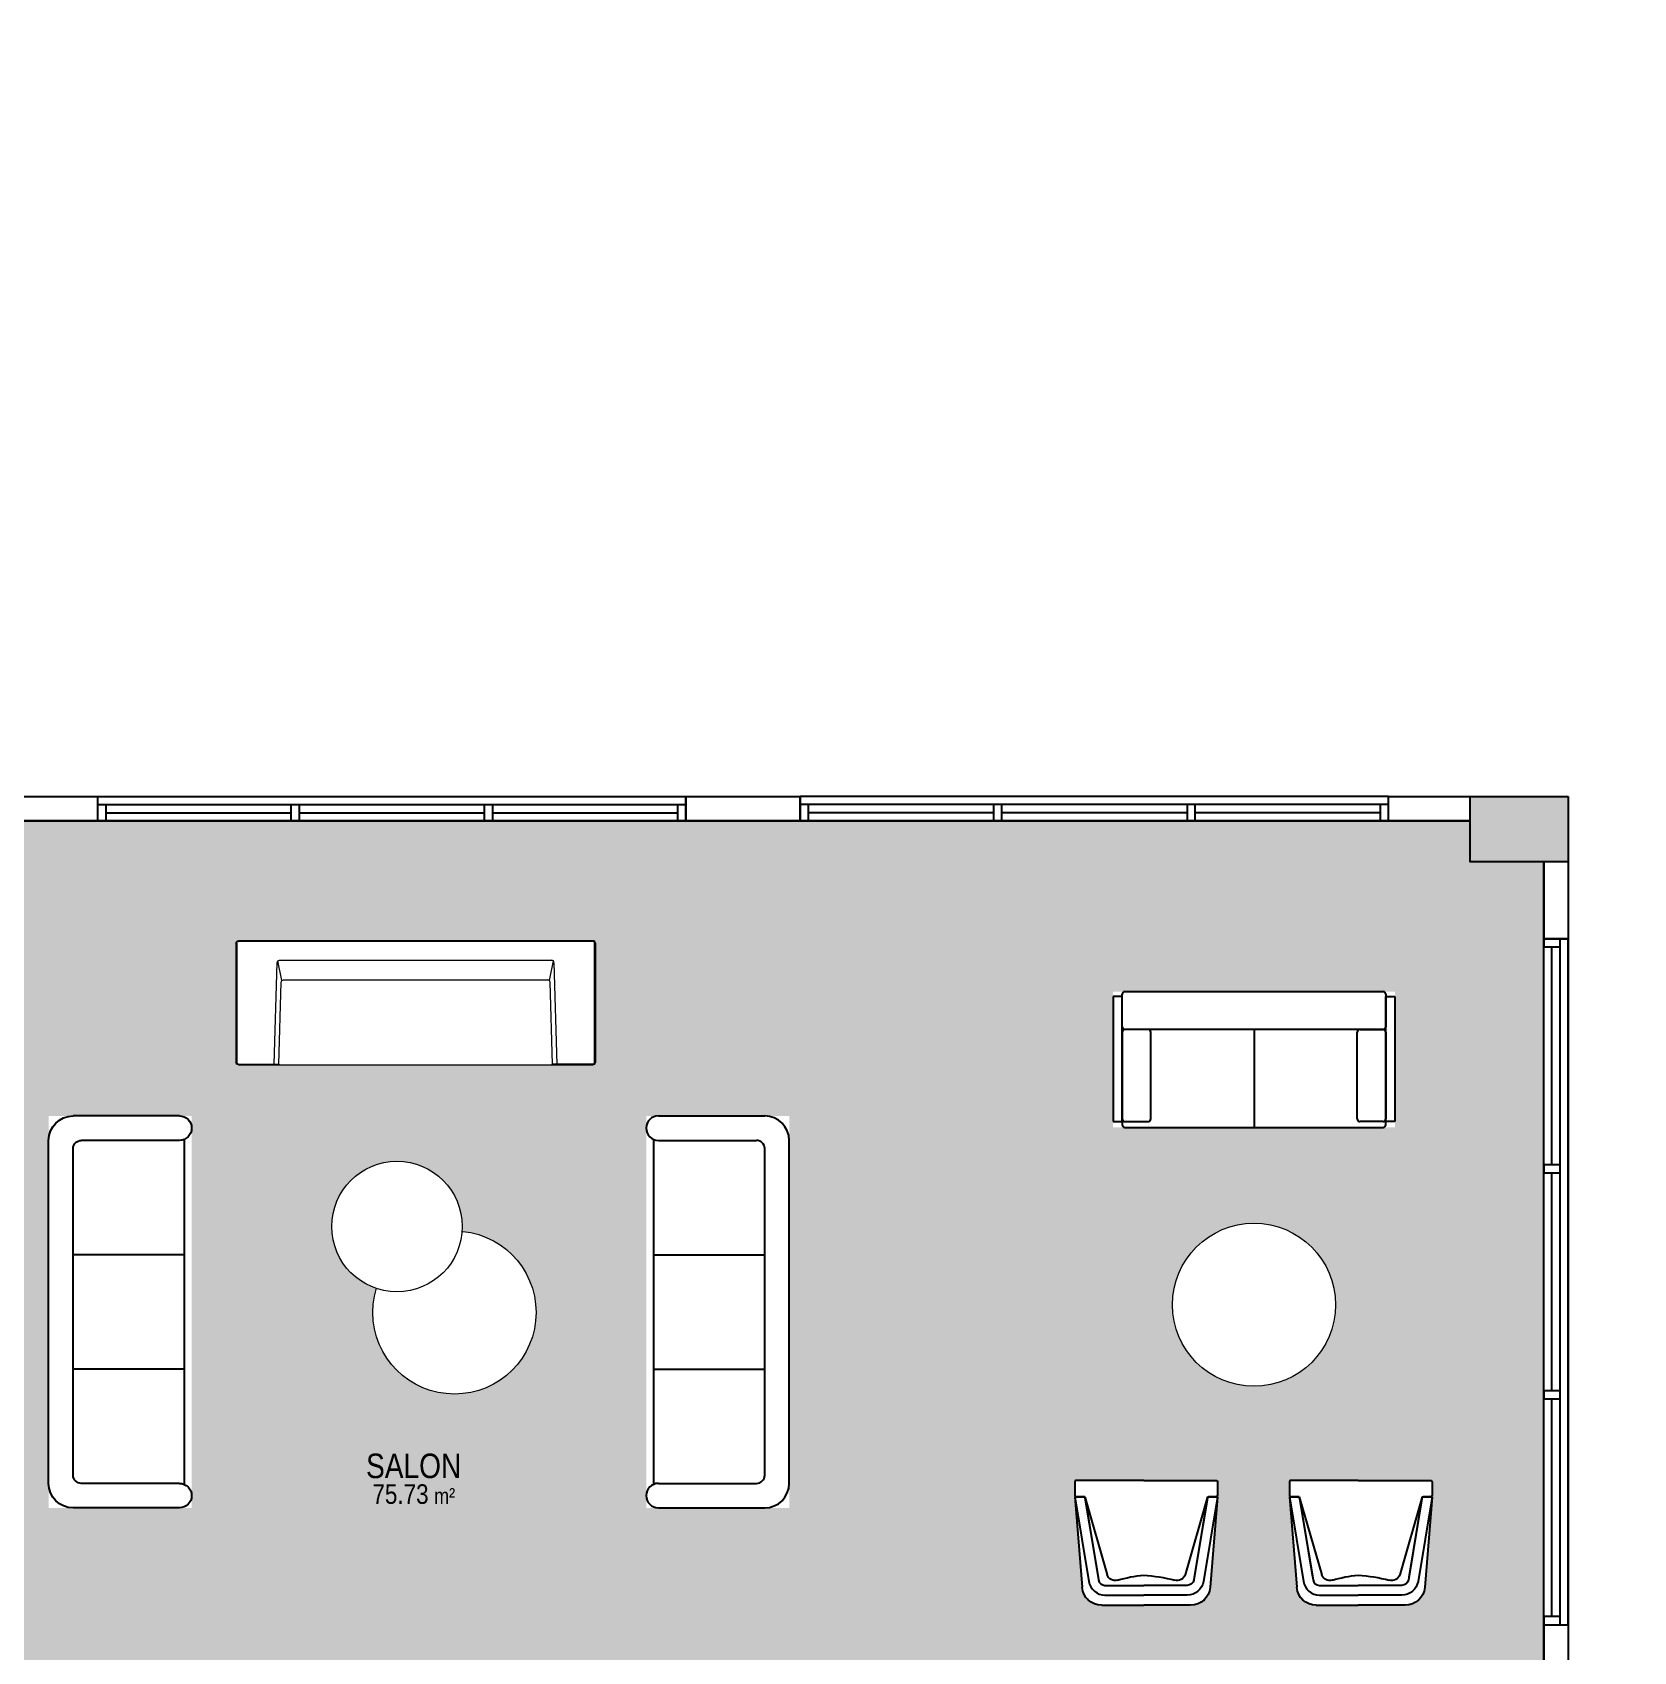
# Model space of a CAD drawing. Header units: metres. Extents: x 325971 to 582574, y 4156069 to 4412673.
# Drawn here: x 469782 to 470762, y 4268167 to 4269158 of the extents above; entities that cross this region are included whole.
import ezdxf
from ezdxf.enums import TextEntityAlignment as Align

# ---------------------------------------------------------------- set-up
doc = ezdxf.new("R2010")
doc.units = ezdxf.units.M
doc.layers.get('0').update_dxf_attribs({"color": 5, "lineweight": 0})
doc.layers.add('0_IFC_Area', color=100, linetype='Continuous', plot=False)
for name, color, linetype in [('0_IFC_Elevation_5', 252, 'Continuous'), ('0_IFC_Hatch', 250, 'Continuous'), ('0_IFC_Hatch_Structure', 251, 'Continuous'), ('0_IFC_Room_Text(No)_100', 12, 'Continuous'), ('0_IFC_Room_Text(No)_50', 12, 'Continuous'), ('0_IFC_Text_Explanation_100', 231, 'Continuous'), ('1_IFC_Concrete_Section', 50, 'Continuous'), ('2_IFC_Wall', 130, 'Continuous'), ('3_IFC_Window', 136, 'Continuous'), ('6_IFC_Furniture', 35, 'Continuous')]:
    doc.layers.add(name, color=color, linetype=linetype)
doc.styles.add('IFC_TEXT', font='ARIALN.TTF')

# ---------------------------------------------------------------- blocks, each defined once
blk = doc.blocks.new('VIM ESHP Ø100X40.5')
blk.add_wipeout([(20.38, -45.52), (20.38, -45.52), (25.28, -43.01), (25.28, -43.01), (29.4, -40.31), (35.11, -35.47), (35.11, -35.47), (38.38, -31.92), (43.32, -24.86), (43.32, -24.86), (46.35, -18.65), (47.42, -15.76), (48.99, -9.93), (49.82, -4.25), (50.02, 0.15), (50.02, 0.15), (49.64, 6.23), (49.04, 9.97), (47.87, 14.64), (46.75, 17.94), (46.26, 19.18), (45.45, 21.04), (44.3, 23.37), (44.3, 23.37), (42.41, 26.37), (41.48, 28.1), (40.53, 29.46), (39.44, 30.91), (38.13, 32.53), (36.56, 34.29), (34.92, 35.96), (33.02, 37.72), (31.46, 39.04), (30, 40.18), (28.56, 41.22), (27.22, 42.11), (25.94, 42.91), (25.94, 42.91), (24.03, 44.02), (21.44, 45.34), (18.31, 46.7), (18.31, 46.7), (15.12, 47.83), (13.23, 48.39), (10.79, 48.99), (8.55, 49.43), (6.79, 49.71), (4.29, 49.98), (-1.28, 50.15), (-3.2, 50.07), (-6.39, 49.76), (-9.11, 49.33), (-12.08, 48.69), (-14.18, 48.12), (-16.96, 47.2), (-18.75, 46.52), (-22.7, 44.72), (-22.7, 44.72), (-25.84, 42.97), (-27.68, 41.81), (-31.54, 38.97), (-32.81, 37.9), (-35.08, 35.81), (-37.13, 33.67), (-39.79, 30.46), (-41.35, 28.29), (-42.26, 26.91), (-44.28, 23.41), (-45.3, 21.36), (-46.02, 19.74), (-46.96, 17.37), (-47.68, 15.25), (-48.41, 12.72), (-48.95, 10.4), (-49.46, 7.6), (-49.78, 5.03), (-49.93, 3.04), (-50.01, 0.15), (-49.98, -1.7), (-49.89, -3.44), (-49.68, -5.66), (-48.89, -10.39), (-48.12, -13.47), (-47.24, -16.26), (-45.84, -19.85), (-44.03, -23.57), (-42.71, -25.88), (-40.3, -29.47), (-38.38, -31.92), (-37.14, -33.35), (-34.57, -35.99), (-32.59, -37.79), (-29.93, -39.92), (-28.14, -41.2), (-24.94, -43.21), (-21.41, -45.06), (-17.6, -46.67), (-13.22, -48.09), (-9.62, -48.94), (-5.96, -49.52), (-5.96, -49.52), (-3.16, -49.77), (-1.31, -49.55), (3.03, -49.77), (4.84, -49.63), (8.18, -49.19), (12.13, -48.37), (14.65, -47.67)]).dxf.layer = '6_IFC_Furniture'
at = {"layer": '6_IFC_Furniture', "linetype": 'Continuous', "lineweight": 9}
blk.add_circle((-0.03, 0.21), 49.93, dxfattribs=at)
blk = doc.blocks.new('IFC_KOLTUK 3LU')
blk.add_wipeout([(-92.98, 134.06), (-92.98, -105.94), (-5.46, -105.94), (-5.46, 134.06)]).dxf.layer = '6_IFC_Furniture'
at = {"layer": '6_IFC_Furniture'}
for p, q in [((-12.96, 134.06), (-77.98, 134.06)), ((-92.98, 119.06), (-92.98, -90.94)), ((-12.96, 119.06), (-72.98, 119.06)), ((-9.98, -91.56), (-9.98, 119.67)), ((-77.98, 114.06), (-77.98, -85.94)), ((-9.98, 49.06), (-77.98, 49.06)), ((-9.98, -20.94), (-77.98, -20.94)), ((-12.96, -90.94), (-72.98, -90.94)), ((-12.96, -105.94), (-77.98, -105.94))]:
    blk.add_line(p, q, dxfattribs=at)
for centre, radius, start, end in [((-77.98, 119.06), 15, 90, 180), ((-12.96, 126.56), 7.5, 270, 90), ((-72.98, 114.06), 5, 90, 180), ((-72.98, -85.94), 5, 180, 270), ((-77.98, -90.94), 15, 180, 270), ((-12.96, -98.44), 7.5, 270, 90)]:
    blk.add_arc(centre, radius, start, end, dxfattribs=at)
blk = doc.blocks.new('cube kanepe 220x761')
blk.add_wipeout([(110, -74.5), (110, -1.5), (109.93, -1.06), (109.93, -1.06), (109.56, -0.44), (109.09, -0.12), (108.5, 0), (-108.5, 0), (-109.13, -0.14), (-109.13, -0.14), (-109.56, -0.44), (-109.88, -0.91), (-110, -1.5), (-110, -74.5), (-109.98, -74.77), (-109.86, -75.14), (-109.56, -75.56), (-109.56, -75.56), (-109.56, -75.56), (-109.26, -75.79), (-108.5, -76), (108.5, -76), (108.91, -75.94), (109.14, -75.85), (109.3, -75.77), (109.51, -75.61), (109.67, -75.44), (109.76, -75.31), (109.85, -75.16), (109.94, -74.91)]).dxf.layer = '6_IFC_Furniture'
at = {"layer": '6_IFC_Furniture', "lineweight": 9}
for p, q in [((-109.5, -1.5), (-109.5, -74.5)), ((108.5, -0.5), (-108.5, -0.5)), ((109.5, -74.5), (109.5, -1.5)), ((109.5, -1.5), (109.5, -74.5)), ((-86.56, -75.5), (-84.77, -13.46)), ((-81.87, -24.42), (-84.32, -12.42)), ((81.87, -24.42), (84.32, -12.42)), ((86.56, -75.5), (84.77, -13.46)), ((-83.77, -75.5), (-82.32, -25.46)), ((83.77, -75.5), (82.32, -25.46)), ((-108.5, -75.5), (-83.77, -75.5)), ((108.5, -75.5), (83.77, -75.5))]:
    blk.add_line(p, q, dxfattribs=at)
at = {"layer": '6_IFC_Furniture', "lineweight": 9, "flags": 128}
for points in [[(108.5, 0), (-108.5, 0)], [(-110, -1.5), (-110, -74.5)], [(110, -74.5), (110, -1.5)], [(110, -1.5), (110, -74.5)], [(-83.27, -12), (83.27, -12)], [(-80.82, -24), (80.82, -24)], [(-108.5, -76), (108.5, -76)]]:
    blk.add_lwpolyline(points, dxfattribs=at)
at = {"layer": '6_IFC_Furniture', "lineweight": 9, "extrusion": (0, 0, -1)}
for centre, radius, start, end in [((108.5, -1.5), 1.5, 0, 90), ((108.5, -1.5), 1, 0, 90), ((83.27, -13.5), 1.5, 1.6523, 90), ((80.82, -25.5), 1.5, 1.6523, 90), ((108.5, -74.5), 1.5, 270, 0), ((108.5, -74.5), 1, 270, 0), ((-83.79, -75.75), 0.251, 272.81388, 83.88151)]:
    blk.add_arc(centre, radius, start, end, dxfattribs=at)
at = {"layer": '6_IFC_Furniture', "lineweight": 9}
for centre, radius, start, end in [((108.5, -1.5), 1.5, 0, 90), ((108.5, -1.5), 1.5, 0, 90), ((108.5, -1.5), 1, 0, 90), ((108.5, -1.5), 1, 0, 90), ((83.27, -13.5), 1.5, 1.6523, 90), ((80.82, -25.5), 1.5, 1.6523, 90), ((-83.79, -75.75), 0.251, 272.81388, 83.88151), ((108.5, -74.5), 1.5, 270, 0), ((108.5, -74.5), 1, 270, 0), ((108.5, -74.5), 1.5, 270, 0), ((108.5, -74.5), 1, 270, 0)]:
    blk.add_arc(centre, radius, start, end, dxfattribs=at)
blk = doc.blocks.new('IFC_KOLTUK IKILI')
blk.add_wipeout([(0, 27.2), (0, -724.9), (1560, -724.9), (1560, 27.2)]).dxf.layer = '6_IFC_Furniture'
at = {"layer": '6_IFC_Furniture'}
for p, q in [((50.2, -167.3), (50.2, 12.2)), ((65.2, 27.2), (1494.8, 27.2)), ((1509.8, 12.2), (1509.8, -167.3)), ((50.2, 0), (0, 0)), ((0, 0), (0, -693)), ((50.2, -693), (50.2, 0)), ((1509.8, -693), (1509.8, 0)), ((1509.8, 0), (1560, 0)), ((1560, 0), (1560, -693)), ((50.2, -197.3), (50.2, -678)), ((1494.8, -182.3), (65.2, -182.3)), ((193.9, -182.3), (65.2, -182.3)), ((208.9, -678), (208.9, -197.3)), ((780, -182.3), (780, -724.9)), ((1351.1, -678), (1351.1, -197.3)), ((1366.1, -182.3), (1494.8, -182.3)), ((1509.8, -197.3), (1509.8, -678)), ((0, -693), (50.2, -693)), ((50.2, -693), (50.2, -709.9)), ((65.2, -693), (193.9, -693)), ((1494.8, -693), (1366.1, -693)), ((1509.8, -709.9), (1509.8, -693)), ((1560, -693), (1509.8, -693)), ((65.2, -724.9), (1494.8, -724.9))]:
    blk.add_line(p, q, dxfattribs=at)
for centre, start, end in [((65.2, 12.2), 90, 180), ((1494.8, 12.2), 0, 90), ((65.2, -167.3), 180, 270), ((1494.8, -167.3), 270, 0), ((65.2, -197.3), 90, 180), ((193.9, -197.3), 0, 90), ((1366.1, -197.3), 90, 180), ((1494.8, -197.3), 0, 90), ((65.2, -678), 180, 270), ((65.2, -709.9), 180, 270), ((193.9, -678), 270, 0), ((1366.1, -678), 180, 270), ((1494.8, -678), 270, 0), ((1494.8, -709.9), 270, 0)]:
    blk.add_arc(centre, 15, start, end, dxfattribs=at)
blk = doc.blocks.new('KL3 PLAN')
blk.add_wipeout([(-42.19, 9), (-42.19, 1), (-41.9, 0.29), (-41.19, 0), (44.19, 0), (44.9, 0.29), (45.19, 1), (45.19, 9), (44.9, 9.71), (44.19, 10), (45.18, 10.08), (40.68, 65.47), (39.91, 68.84), (36.86, 73.32), (36.86, 73.32), (34.28, 75.13), (31.53, 76.16), (28.72, 76.5), (-25.72, 76.5), (-29.55, 75.87), (-33.72, 73.47), (-36.69, 69.35), (-37.68, 65.47), (-42.19, 10), (-41.19, 10), (-41.76, 9.82), (-41.9, 9.71), (-42.11, 9.39)]).dxf.layer = '6_IFC_Furniture'
at = {"layer": '6_IFC_Furniture'}
for p, q in [((-33.72, 73.47), (-34.42, 72.76)), ((-25.72, 76.5), (0, 76.5)), ((28.72, 76.5), (0, 76.5)), ((36.72, 73.47), (37.42, 72.76)), ((-42.19, 10), (-37.68, 65.47)), ((45.19, 10), (40.68, 65.47)), ((-36.11, 10), (-22.38, 57.75)), ((39.11, 10), (25.38, 57.75)), ((-36.11, 10), (-42.19, 10)), ((39.11, 10), (45.19, 10))]:
    blk.add_line(p, q, dxfattribs=at)
for points in [[(-42.19, 10), (-33.58, 61.9, -0.366832), (-23.71, 70.27), (0, 70.27)], [(45.19, 10), (36.58, 61.9, 0.366832), (26.71, 70.27), (0, 70.27)], [(-36.11, 10), (-27.66, 60.92, -0.366832), (-23.71, 64.27), (0, 64.27)], [(39.11, 10), (30.66, 60.92, 0.366832), (26.71, 64.27), (0, 64.27)], [(0, 0), (-41.19, 0, -0.414214), (-42.19, 1), (-42.19, 9, -0.414214), (-41.19, 10), (-36.96, 10, 0.366832), (-35.97, 10.84), (-27.95, 59.16)], [(0, 0), (44.19, 0, 0.414214), (45.19, 1), (45.19, 9, 0.414214), (44.19, 10), (39.96, 10, -0.366832), (38.97, 10.84), (30.95, 59.16)]]:
    blk.add_lwpolyline(points, format="xyb", dxfattribs=at)
for centre, radius, start, end in [((-25.72, 64.5), 12, 90, 175.35368), ((28.72, 64.5), 12, 4.64632, 90), ((-17.58, 56.36), 5, 71.49706, 163.96272), ((8.69, 143.91), 86.4, 253.40305, 264.22857), ((-10.22, 177.96), 120.45, 274.86836, 284.03598), ((20.58, 56.36), 5, 16.03728, 108.50294)]:
    blk.add_arc(centre, radius, start, end, dxfattribs=at)
blk = doc.blocks.new('*U231')
blk.add_wipeout([(0, 0), (360, 0), (360, 15), (0, 15)]).dxf.layer = '3_IFC_Window'
at = {"layer": '0_IFC_Elevation_5'}
blk.add_lwpolyline([(0, 10), (0, 15), (360, 15), (360, 10)], dxfattribs=at)
at = {"layer": '2_IFC_Wall'}
for points in [[(0, 0), (0, 15)], [(360, 0), (360, 15)]]:
    blk.add_lwpolyline(points, dxfattribs=at)
at = {"layer": '3_IFC_Window'}
for points in [[(0, 10), (5, 10), (5, 0), (0, 0)], [(355, 10), (360, 10), (360, 0), (355, 0)]]:
    blk.add_lwpolyline(points, close=True, dxfattribs=at)
for points in [[(5, 10), (355, 10)], [(0, 0), (360, 0)], [(5, 5), (355, 5)]]:
    blk.add_lwpolyline(points, dxfattribs=at)
for points in [[(118.32, 0), (123.32, 0), (123.32, 10), (118.32, 10)], [(236.68, 0), (241.68, 0), (241.68, 10), (236.68, 10)]]:
    blk.add_wipeout(points).dxf.layer = '3_IFC_Window'
for points in [[(118.32, 10), (123.32, 10), (123.32, 0), (118.32, 0)], [(236.68, 10), (241.68, 10), (241.68, 0), (236.68, 0)]]:
    blk.add_lwpolyline(points, close=True, dxfattribs=at)
blk = doc.blocks.new('0_IFC_ROOM_TEXT_50')
at = {"layer": '0_IFC_Room_Text(No)_100', "insert": (13.22, -38.45), "char_height": 9.625, "attachment_point": 1, "style": 'IFC_TEXT'}
blk.add_mtext_dynamic_manual_height_columns('m²', width=16.6949, gutter_width=6.88, heights=[0], dxfattribs=at)
at = {"layer": '0_IFC_Room_Text(No)_100', "style": 'IFC_TEXT'}
blk.add_attdef('ROOM_NAME', text='', height=13.47, dxfattribs=at).set_placement((0.68, -24.84), align=Align.MIDDLE_CENTER)
blk.add_attdef('AREA', text='', height=9.62, dxfattribs=at).set_placement((9.85, -48.1), align=Align.RIGHT)
at = {"layer": '0_IFC_Text_Explanation_100', "style": 'IFC_TEXT', "flags": 1}
for tag, p in [('DÖŞEME:', (-41.09, -62.82)), ('DUVAR:', (-41.09, -73.92)), ('TAVAN:', (-41.09, -85.18))]:
    blk.add_attdef(tag, p, '', height=7.7, dxfattribs=at)
blk = doc.blocks.new('A$C329c9356')
at = {"layer": '0_IFC_Area'}
blk.add_lwpolyline([(-1344.21, -565), (-1319.21, -565), (-1319.21, -590), (-995, -590), (-995, -565), (-935, -565), (-935, -590), (-60, -590), (-60, -565), (-15, -565), (-15, -40), (-60, -40), (-60, -15), (-950, -15), (-950, -40), (-1010, -40), (-1010, -15), (-1299.21, -15), (-1299.21, -40), (-1344.21, -40)], close=True, dxfattribs=at)
ref = blk.add_blockref('0_IFC_ROOM_TEXT_50', (-707.37, -385.04))
ref.add_attrib('ROOM_NAME', 'SALON', dxfattribs={"layer": '0_IFC_Room_Text(No)_50', "height": 15, "style": 'IFC_TEXT'}).set_placement((-706.68, -409.88), align=Align.MIDDLE_CENTER)
ref.add_attrib('AREA', '75.73', dxfattribs={"layer": '0_IFC_Room_Text(No)_100', "height": 12, "style": 'IFC_TEXT'}).set_placement((-697.52, -433.14), align=Align.RIGHT)
blk = doc.blocks.new('A$C72af3929')
at = {"layer": '0_IFC_Hatch', "true_color": 0x939598}
h = blk.add_hatch(color=252, dxfattribs=at)
h.dxf.hatch_style = 1
h.paths.add_polyline_path([(184.67, -1765), (229.67, -1765), (229.67, -1790), (699.21, -1790), (699.21, -1375), (334.21, -1375), (334.21, -1395), (184.67, -1395)])
h.paths.add_polyline_path([(-45, -525), (-20, -525), (-20, -550), (304.21, -550), (304.21, -525), (364.21, -525), (364.21, -550), (1239.21, -550), (1239.21, -525), (1284.21, -525), (1284.21, 0), (1239.21, 0), (1239.21, 25), (349.21, 25), (349.21, 0), (289.21, 0), (289.21, 25), (0, 25), (0, 0), (-45, 0)])
h.paths.add_polyline_path([(769.21, -1215), (1069.21, -1215), (1069.21, -565), (769.21, -565)])
h.paths.add_polyline_path([(1139.21, -1515), (1149.2, -1515), (1149.2, -1540), (1289.21, -1540), (1289.21, -1215), (1069.21, -1215), (1069.21, -1365), (1139.21, -1365)])
h.paths.add_polyline_path([(314.21, -1365), (1069.21, -1365), (1069.21, -1215), (314.21, -1215.31)])
at = {"layer": '0_IFC_Area'}
blk.add_lwpolyline([(-45, -525), (-20, -525), (-20, -550), (304.21, -550), (304.21, -525), (364.21, -525), (364.21, -550), (1239.21, -550), (1239.21, -525), (1284.21, -525), (1284.21, 0), (1239.21, 0), (1239.21, 25), (349.21, 25), (349.21, 0), (289.21, 0), (289.21, 25), (0, 25), (0, 0), (-45, 0)], close=True, dxfattribs=at)
blk = doc.blocks.new('*U249')
blk.add_wipeout([(0, 0), (420, 0), (420, 15), (0, 15)]).dxf.layer = '3_IFC_Window'
at = {"layer": '0_IFC_Elevation_5'}
blk.add_lwpolyline([(0, 10), (0, 15), (420, 15), (420, 10)], dxfattribs=at)
at = {"layer": '2_IFC_Wall'}
for points in [[(0, 0), (0, 15)], [(420, 0), (420, 15)]]:
    blk.add_lwpolyline(points, dxfattribs=at)
at = {"layer": '3_IFC_Window'}
for points in [[(0, 10), (5, 10), (5, 0), (0, 0)], [(415, 10), (420, 10), (420, 0), (415, 0)]]:
    blk.add_lwpolyline(points, close=True, dxfattribs=at)
for points in [[(5, 10), (415, 10)], [(0, 0), (420, 0)], [(5, 5), (415, 5)]]:
    blk.add_lwpolyline(points, dxfattribs=at)
for points in [[(138.32, 0), (143.32, 0), (143.32, 10), (138.32, 10)], [(276.68, 0), (281.68, 0), (281.68, 10), (276.68, 10)]]:
    blk.add_wipeout(points).dxf.layer = '3_IFC_Window'
for points in [[(138.32, 10), (143.32, 10), (143.32, 0), (138.32, 0)], [(276.68, 10), (281.68, 10), (281.68, 0), (276.68, 0)]]:
    blk.add_lwpolyline(points, close=True, dxfattribs=at)

msp = doc.modelspace()

# ---------------------------------------------------------------- hatches: boundary and pattern name
at = {"layer": '0_IFC_Hatch_Structure'}
h = msp.add_hatch(color=256, dxfattribs=at)
h.dxf.hatch_style = 1
h.paths.add_polyline_path([(470491.56, 4266283.22), (470511.56, 4266283.22), (470511.56, 4266303.22), (470491.56, 4266303.22)])
h.paths.add_polyline_path([(470491.56, 4266128.22), (470511.56, 4266128.22), (470511.56, 4266148.22), (470491.56, 4266148.22)])
edge = h.paths.add_edge_path()
edge.add_arc((470501.56, 4267065.47), 220, 180, 270)
edge.add_arc((470501.56, 4267065.47), 220, 270, 360)
edge.add_line((470721.56, 4267065.47), (470721.56, 4267110.47))
edge.add_line((470721.56, 4267110.47), (470692.17, 4267110.47))
edge.add_line((470692.17, 4267110.47), (470692.17, 4267065.47))
edge.add_arc((470501.99, 4267065.3), 190.18, -269.87088, 0.0538, ccw=False)
edge.add_line((470501.56, 4267255.47), (470561.56, 4267255.47))
edge.add_line((470561.56, 4267255.47), (470561.56, 4267285.47))
edge.add_line((470561.56, 4267285.47), (470281.56, 4267285.47))
edge.add_line((470281.56, 4267285.47), (470281.56, 4267075.47))
edge.add_line((470281.56, 4267075.47), (470281.56, 4267065.47))
edge = h.paths.add_edge_path()
edge.add_arc((470501.56, 4269517.96), 220, 180, 270)
edge.add_arc((470501.56, 4269517.96), 220, 270, 360)
edge.add_line((470721.56, 4269517.96), (470721.56, 4269562.96))
edge.add_line((470721.56, 4269562.96), (470692.17, 4269562.96))
edge.add_line((470692.17, 4269562.96), (470692.17, 4269517.96))
edge.add_arc((470501.99, 4269517.78), 190.18, -269.87088, 0.0538, ccw=False)
edge.add_line((470501.56, 4269707.96), (470561.56, 4269707.96))
edge.add_line((470561.56, 4269707.96), (470561.56, 4269737.96))
edge.add_line((470561.56, 4269737.96), (470281.56, 4269737.96))
edge.add_line((470281.56, 4269737.96), (470281.56, 4269527.96))
edge.add_line((470281.56, 4269527.96), (470281.56, 4269517.96))
edge = h.paths.add_edge_path(flags=17)
edge.add_arc((470501.56, 4269517.96), 220, -90, 0, ccw=False)
edge.add_arc((470501.56, 4269517.96), 220, 270, 360)
edge = h.paths.add_edge_path(flags=17)
edge.add_arc((470501.56, 4269517.96), 220, 180, 270)
edge.add_arc((470501.56, 4269517.96), 220, 180, 270)
edge = h.paths.add_edge_path(flags=17)
edge.add_line((470281.56, 4269527.96), (470281.56, 4269517.96))
edge.add_line((470281.56, 4269527.96), (470281.56, 4269517.96))
edge = h.paths.add_edge_path(flags=17)
edge.add_line((470281.56, 4269737.96), (470281.56, 4269527.96))
edge.add_line((470281.56, 4269737.96), (470281.56, 4269527.96))
edge = h.paths.add_edge_path(flags=17)
edge.add_line((470561.56, 4269737.96), (470281.56, 4269737.96))
edge.add_line((470561.56, 4269737.96), (470281.56, 4269737.96))
edge = h.paths.add_edge_path(flags=17)
edge.add_line((470561.56, 4269707.96), (470561.56, 4269737.96))
edge.add_line((470561.56, 4269707.96), (470561.56, 4269737.96))
edge = h.paths.add_edge_path(flags=16)
edge.add_line((470501.56, 4269707.96), (470561.56, 4269707.96))
edge.add_line((470501.56, 4269707.96), (470561.56, 4269707.96))
edge = h.paths.add_edge_path(flags=17)
edge.add_arc((470501.99, 4269517.78), 190.18, 90.12912, 360.0538)
edge.add_arc((470501.99, 4269517.78), 190.18, 90.12912, 360.0538)
edge = h.paths.add_edge_path(flags=16)
edge.add_line((470692.17, 4269562.96), (470692.17, 4269517.96))
edge.add_line((470692.17, 4269562.96), (470692.17, 4269517.96))
edge = h.paths.add_edge_path(flags=17)
edge.add_line((470721.56, 4269562.96), (470692.17, 4269562.96))
edge.add_line((470721.56, 4269562.96), (470692.17, 4269562.96))
edge = h.paths.add_edge_path(flags=17)
edge.add_line((470721.56, 4269517.96), (470721.56, 4269562.96))
edge.add_line((470721.56, 4269517.96), (470721.56, 4269562.96))
h.paths.add_polyline_path([(471991.56, 4265803.22), (471991.56, 4266243.22), (471951.56, 4266243.22), (471951.56, 4265803.22)])
h = msp.add_hatch(color=256, dxfattribs=at)
h.dxf.hatch_style = 1
h.paths.add_polyline_path([(470721.56, 4268690.47), (470721.56, 4268650.47), (470661.56, 4268650.47), (470661.56, 4268690.47)])

# ---------------------------------------------------------------- linework, layer by layer
msp.add_circle((454272.47, 4284370.75, -128301.82), 128301.89)
at = {"layer": '1_IFC_Concrete_Section'}
msp.add_lwpolyline([(470721.56, 4268690.47), (470721.56, 4268650.47), (470661.56, 4268650.47), (470661.56, 4268690.47)], close=True, dxfattribs=at)
at = {"layer": '2_IFC_Wall'}
for points in [[(469771.56, 4268690.47), (470661.56, 4268690.47)], [(469771.56, 4268675.47), (470661.56, 4268675.47)], [(470706.56, 4268650.47), (470706.56, 4268125.47)], [(470721.56, 4268650.47), (470721.56, 4268125.47)]]:
    msp.add_lwpolyline(points, dxfattribs=at)

# ---------------------------------------------------------------- block references
msp.add_blockref('A$C72af3929', (469422.36, 4268650.47))

# ---------------------------------------------------------------- next in the draw order: block references
for name, p in [('*U231', (469821.56, 4268675.47)), ('cube kanepe 220x761', (470016.12, 4268602.13))]:
    msp.add_blockref(name, p)
at = {"xscale": -1}
msp.add_blockref('*U231', (470611.56, 4268675.47), dxfattribs=at)
at = {"xscale": 0.1105677115805441, "yscale": 0.1105677115805441, "zscale": 0.1105677115805441}
msp.add_blockref('IFC_KOLTUK IKILI', (470443.01, 4268567.96), dxfattribs=at)
at = {"xscale": -1}
for name, p, rotation in [('IFC_KOLTUK 3LU', (469884.45, 4268388.94), 179.9999999998562), ('KL3 PLAN', (470461.73, 4268271.72), 180), ('KL3 PLAN', (470593.07, 4268271.72), 180)]:
    msp.add_blockref(name, p, dxfattribs=dict(at, rotation=rotation))
for name, p, rotation in [('IFC_KOLTUK 3LU', (470151.76, 4268388.94), 180.0000000001437), ('VIM ESHP Ø100X40.5', (470039.83, 4268374.69), 180.0000000002838), ('VIM ESHP Ø100X40.5', (470529.21, 4268379.44), 180.0000000002838)]:
    msp.add_blockref(name, p, dxfattribs=dict(rotation=rotation))

# ---------------------------------------------------------------- next in the draw order: block references
at = {"xscale": 0.8, "yscale": 0.8, "zscale": 0.8, "rotation": 180.0000000002838}
msp.add_blockref('VIM ESHP Ø100X40.5', (470004.66, 4268427.29), dxfattribs=at)

# ---------------------------------------------------------------- next in the draw order: block references
at = {"layer": '1_IFC_Concrete_Section'}
msp.add_blockref('A$C329c9356', (470721.56, 4268690.47), dxfattribs=at)

# ---------------------------------------------------------------- next in the draw order: block references
at = {"xscale": -1, "rotation": 270}
msp.add_blockref('*U249', (470706.56, 4268183.29), dxfattribs=at)

doc.saveas('drawing.dxf')
